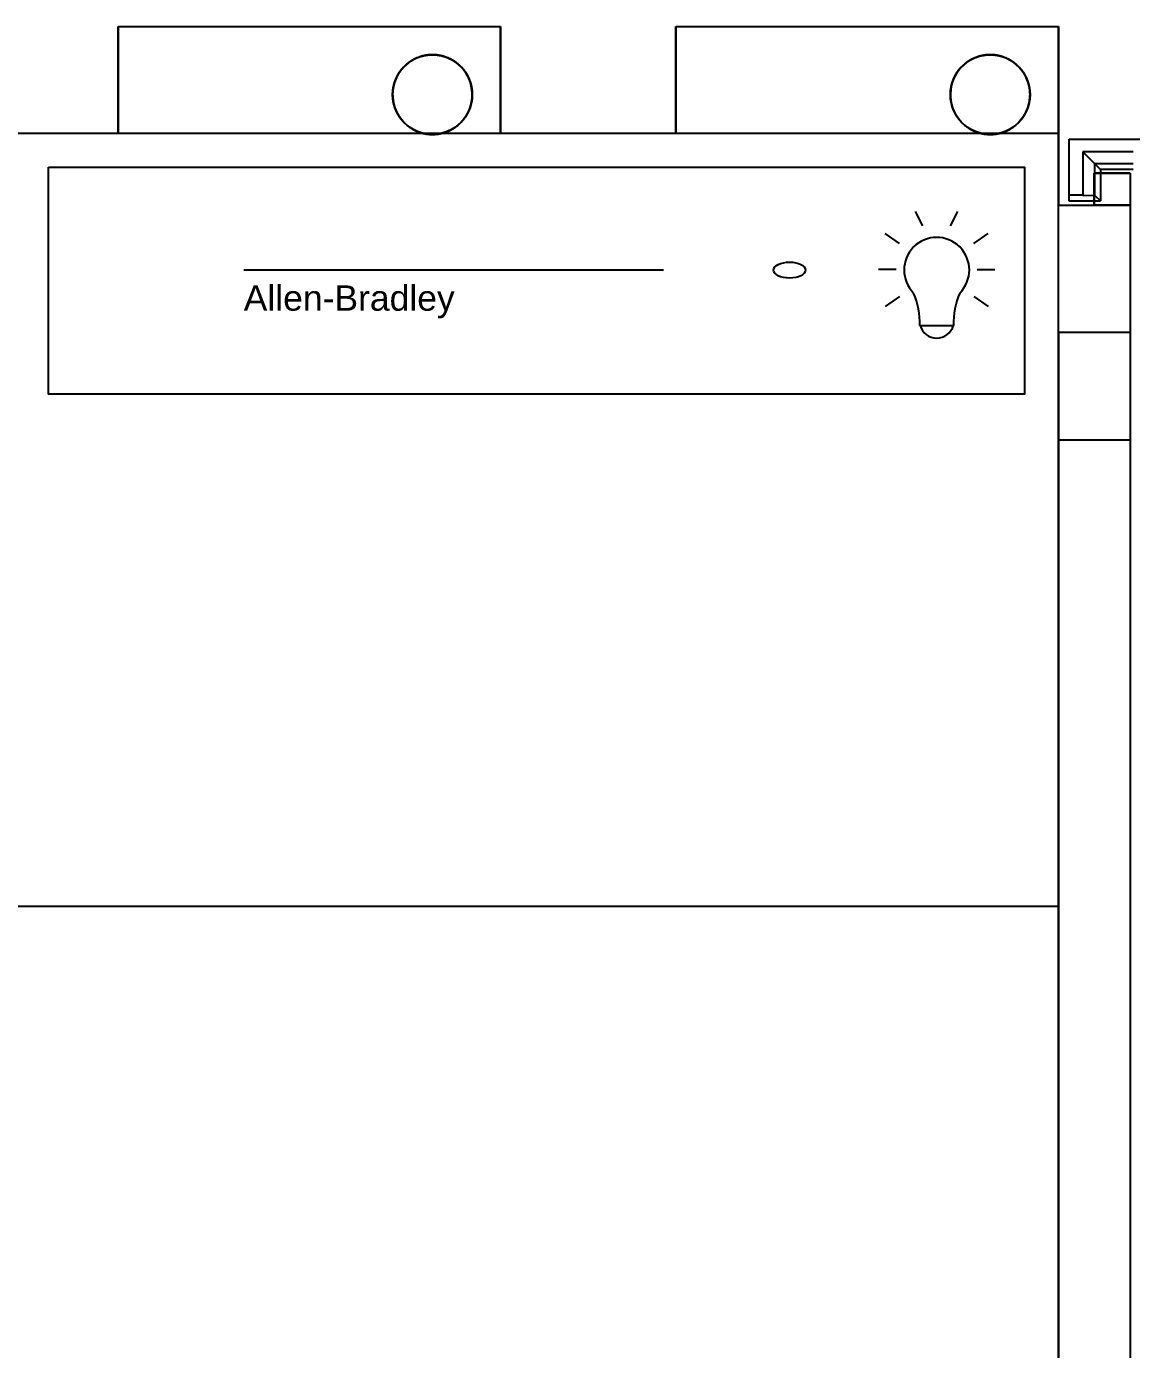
# Model space of a CAD drawing. Header units: inches. Extents: x -38 to 199, y -310 to 64.
# Drawn here: x 31.372 to 34.102, y 54.71 to 57.978 of the extents above; entities that cross this region are included whole.
import ezdxf

# ---------------------------------------------------------------- set-up
doc = ezdxf.new("R2010")
doc.units = ezdxf.units.IN
doc.header["$MEASUREMENT"] = 0
doc.layers.add('PLC', color=7, linetype='Continuous')
doc.styles.get("Standard").update_dxf_attribs({"font": 'arial.ttf'})

# ---------------------------------------------------------------- blocks, each defined once
blk = doc.blocks.new('AI4')
at = {"layer": 'PLC', "linetype": 'Continuous'}
for p, q in [((214.5921, -47.8325), (214.5921, -47.679)), ((214.5921, -47.679), (214.8599, -47.679)), ((214.6253, -47.7102), (214.6253, -47.8175)), ((214.6253, -47.7102), (214.6689, -47.7538)), ((214.7496, -47.7102), (214.6253, -47.7102)), ((214.6553, -47.818), (214.6553, -47.7402)), ((214.7496, -47.7402), (214.6553, -47.7402)), ((214.6689, -47.7538), (214.6689, -47.8316)), ((214.7496, -47.7538), (214.6689, -47.7538)), ((214.6253, -47.8175), (214.5921, -47.8175)), ((214.6689, -47.8325), (214.5921, -47.8325)), ((214.6253, -47.8175), (214.6553, -47.818)), ((214.6553, -47.818), (214.6689, -47.8316))]:
    blk.add_line(p, q, dxfattribs=at)
blk = doc.blocks.new('24VPS')
at = {"layer": 'PLC', "color": 7, "linetype": 'Continuous'}
for p, q in [((177.067, -64.4078), (178.0119, -64.4078)), ((177.067, -64.4078), (177.067, -64.6716)), ((177.067, -64.4078), (178.0119, -64.4078)), ((177.067, -64.4078), (178.0119, -64.4078)), ((177.067, -64.6716), (177.067, -64.4078)), ((177.067, -64.4078), (178.0119, -64.4078)), ((177.067, -64.6716), (177.067, -64.4078)), ((177.067, -64.4078), (177.067, -64.6716)), ((178.0119, -64.4078), (178.0119, -64.6716)), ((178.0119, -64.6716), (178.0119, -64.4078)), ((178.0119, -64.4078), (178.0119, -64.6716)), ((178.0119, -64.6716), (178.0119, -64.4078)), ((178.445, -64.4078), (179.3899, -64.4078)), ((178.445, -64.6716), (178.445, -64.4078)), ((178.445, -64.4078), (178.445, -64.6716)), ((178.445, -64.4078), (179.3899, -64.4078)), ((178.445, -64.4078), (179.3899, -64.4078)), ((178.445, -64.4078), (179.3899, -64.4078)), ((178.445, -64.6716), (178.445, -64.4078)), ((178.445, -64.4078), (178.445, -64.6716)), ((179.3899, -64.4078), (179.3899, -64.8488)), ((179.3899, -64.4078), (179.3899, -64.8488)), ((179.3899, -64.6716), (179.3899, -64.4078)), ((179.3899, -64.6716), (179.3899, -64.4078)), ((176.634, -64.6716), (177.067, -64.6716)), ((176.634, -64.6716), (177.067, -64.6716)), ((176.8111, -64.6716), (179.3899, -64.6716)), ((176.8111, -64.6716), (179.3899, -64.6716)), ((177.067, -64.6716), (177.8197, -64.6716)), ((177.067, -64.6716), (177.8197, -64.6716)), ((177.8197, -64.6716), (177.8675, -64.6716)), ((177.8197, -64.6716), (177.8675, -64.6716)), ((177.8675, -64.6716), (178.0119, -64.6716)), ((177.8675, -64.6716), (178.0119, -64.6716)), ((178.0119, -64.6716), (178.445, -64.6716)), ((178.0119, -64.6716), (178.445, -64.6716)), ((178.445, -64.6716), (179.1976, -64.6716)), ((178.445, -64.6716), (179.1976, -64.6716)), ((179.1976, -64.6716), (179.2455, -64.6716)), ((179.1976, -64.6716), (179.2455, -64.6716)), ((179.2455, -64.6716), (179.3899, -64.6716)), ((179.2455, -64.6716), (179.3899, -64.6716)), ((179.3899, -69.3173), (179.3899, -64.6716)), ((179.3899, -69.3173), (179.3899, -64.6716)), ((179.4785, -64.77), (179.567, -64.77)), ((179.4785, -64.8488), (179.4785, -64.77)), ((179.4785, -64.77), (179.4785, -64.8488)), ((179.567, -64.77), (179.4785, -64.77)), ((179.567, -64.77), (179.4785, -64.77)), ((179.4785, -64.77), (179.567, -64.77)), ((179.4785, -64.77), (179.4785, -64.8488)), ((179.4785, -64.8488), (179.4785, -64.77)), ((179.567, -64.77), (179.567, -69.2188)), ((179.3899, -64.8488), (179.567, -64.8488)), ((179.3899, -64.8488), (179.567, -64.8488)), ((179.3899, -65.1637), (179.3899, -64.8488)), ((179.3899, -65.1637), (179.3899, -64.8488)), ((179.567, -64.8488), (179.4785, -64.8488)), ((179.567, -64.8488), (179.4785, -64.8488)), ((179.3899, -65.1637), (179.3899, -65.4295)), ((179.567, -65.1637), (179.3899, -65.1637)), ((179.567, -65.1637), (179.3899, -65.1637)), ((179.567, -65.1637), (179.3899, -65.1637)), ((179.567, -65.1637), (179.3899, -65.1637)), ((179.3899, -65.1637), (179.3899, -65.4295)), ((179.3899, -65.4295), (179.3899, -68.8153)), ((179.567, -65.4295), (179.3899, -65.4295)), ((179.567, -65.4295), (179.3899, -65.4295)), ((179.567, -65.4295), (179.3899, -65.4295)), ((179.567, -65.4295), (179.3899, -65.4295)), ((179.3899, -65.4295), (179.3899, -68.8153))]:
    blk.add_line(p, q, dxfattribs=at)
at = {"layer": 'PLC', "color": 7, "linetype": 'Continuous', "flags": 128}
for points in [[(177.9419, -64.5761), (177.9419, -64.575), (177.9419, -64.5739), (177.9419, -64.5728), (177.9418, -64.5717), (177.9418, -64.5706), (177.9417, -64.5695), (177.9416, -64.5683), (177.9415, -64.5672), (177.9414, -64.5661), (177.9413, -64.565), (177.9412, -64.5639), (177.941, -64.5628), (177.9409, -64.5617), (177.9407, -64.5606), (177.9405, -64.5595), (177.9403, -64.5584), (177.9401, -64.5573), (177.9399, -64.5562), (177.9397, -64.5551), (177.9394, -64.5541), (177.9392, -64.553), (177.9389, -64.5519), (177.9386, -64.5508), (177.9383, -64.5498), (177.938, -64.5487), (177.9377, -64.5476), (177.9374, -64.5465), (177.937, -64.5455), (177.9367, -64.5444), (177.9363, -64.5434), (177.936, -64.5423), (177.9356, -64.5413), (177.9352, -64.5403), (177.9347, -64.5392), (177.9343, -64.5382), (177.9339, -64.5372), (177.9334, -64.5362), (177.933, -64.5351), (177.9325, -64.5341), (177.932, -64.5331), (177.9316, -64.5321), (177.9311, -64.5311), (177.9305, -64.5302), (177.93, -64.5292), (177.9295, -64.5282), (177.9289, -64.5272), (177.9284, -64.5263), (177.9278, -64.5253), (177.9272, -64.5244), (177.9266, -64.5234), (177.926, -64.5225), (177.9254, -64.5216), (177.9248, -64.5206), (177.9242, -64.5197), (177.9235, -64.5188), (177.9229, -64.5179), (177.9222, -64.517), (177.9216, -64.5161), (177.9209, -64.5153), (177.9202, -64.5144), (177.9195, -64.5135), (177.9188, -64.5127), (177.918, -64.5118), (177.9173, -64.511), (177.9166, -64.5102), (177.9158, -64.5093), (177.9151, -64.5085), (177.9143, -64.5077), (177.9135, -64.5069), (177.9127, -64.5061), (177.9119, -64.5054), (177.9111, -64.5046), (177.9103, -64.5038), (177.9095, -64.5031), (177.9087, -64.5023), (177.9078, -64.5016), (177.907, -64.5009), (177.9061, -64.5002), (177.9053, -64.4995), (177.9044, -64.4988), (177.9035, -64.4981), (177.9026, -64.4974), (177.9018, -64.4968), (177.9009, -64.4961), (177.9, -64.4955), (177.899, -64.4948), (177.8981, -64.4942), (177.8972, -64.4936), (177.8962, -64.493), (177.8953, -64.4924), (177.8944, -64.4918), (177.8934, -64.4913), (177.8924, -64.4907), (177.8915, -64.4902), (177.8905, -64.4896), (177.8895, -64.4891), (177.8885, -64.4886), (177.8876, -64.4881), (177.8865, -64.4876), (177.8856, -64.4871), (177.8845, -64.4866), (177.8835, -64.4862), (177.8825, -64.4857), (177.8815, -64.4853), (177.8805, -64.4849), (177.8794, -64.4845), (177.8784, -64.4841), (177.8773, -64.4837), (177.8763, -64.4833), (177.8753, -64.4829), (177.8742, -64.4826), (177.8731, -64.4822), (177.8721, -64.4819), (177.871, -64.4816), (177.8699, -64.4813), (177.8689, -64.481), (177.8678, -64.4807), (177.8667, -64.4805), (177.8656, -64.4802), (177.8646, -64.48), (177.8635, -64.4797), (177.8624, -64.4795), (177.8613, -64.4793), (177.8602, -64.4791), (177.8591, -64.4789), (177.858, -64.4788), (177.8569, -64.4786), (177.8558, -64.4785), (177.8547, -64.4783), (177.8536, -64.4782), (177.8525, -64.4781), (177.8514, -64.478), (177.8503, -64.4779), (177.8492, -64.4779), (177.848, -64.4778), (177.8469, -64.4778), (177.8458, -64.4777), (177.8447, -64.4777), (177.8436, -64.4777), (177.8425, -64.4777), (177.8414, -64.4777), (177.8403, -64.4778), (177.8392, -64.4778), (177.8381, -64.4779), (177.8369, -64.4779), (177.8358, -64.478), (177.8347, -64.4781), (177.8336, -64.4782), (177.8325, -64.4783), (177.8314, -64.4785), (177.8303, -64.4786), (177.8292, -64.4788), (177.8281, -64.4789), (177.827, -64.4791), (177.8259, -64.4793), (177.8248, -64.4795), (177.8237, -64.4797), (177.8227, -64.48), (177.8216, -64.4802), (177.8205, -64.4805), (177.8194, -64.4807), (177.8183, -64.481), (177.8173, -64.4813), (177.8162, -64.4816), (177.8151, -64.4819), (177.8141, -64.4822), (177.813, -64.4826), (177.8119, -64.4829), (177.8109, -64.4833), (177.8099, -64.4837), (177.8088, -64.4841), (177.8078, -64.4845), (177.8068, -64.4849), (177.8057, -64.4853), (177.8047, -64.4857), (177.8037, -64.4862), (177.8027, -64.4866), (177.8017, -64.4871), (177.8007, -64.4876), (177.7997, -64.4881), (177.7987, -64.4886), (177.7977, -64.4891), (177.7967, -64.4896), (177.7957, -64.4902), (177.7948, -64.4907), (177.7938, -64.4913), (177.7928, -64.4918), (177.7919, -64.4924), (177.791, -64.493), (177.79, -64.4936), (177.7891, -64.4942), (177.7882, -64.4948), (177.7873, -64.4955), (177.7864, -64.4961), (177.7854, -64.4968), (177.7846, -64.4974), (177.7837, -64.4981), (177.7828, -64.4988), (177.7819, -64.4995), (177.7811, -64.5002), (177.7802, -64.5009), (177.7794, -64.5016), (177.7785, -64.5023), (177.7777, -64.5031), (177.7769, -64.5038), (177.7761, -64.5046), (177.7753, -64.5054), (177.7745, -64.5061), (177.7737, -64.5069), (177.7729, -64.5077), (177.7721, -64.5085), (177.7714, -64.5093), (177.7706, -64.5102), (177.7699, -64.511), (177.7692, -64.5118), (177.7685, -64.5127), (177.7677, -64.5135), (177.767, -64.5144), (177.7663, -64.5153), (177.7657, -64.5161), (177.765, -64.517), (177.7643, -64.5179), (177.7637, -64.5188), (177.763, -64.5197), (177.7624, -64.5206), (177.7618, -64.5216), (177.7612, -64.5225), (177.7606, -64.5234), (177.76, -64.5244), (177.7594, -64.5253), (177.7588, -64.5263), (177.7583, -64.5272), (177.7577, -64.5282), (177.7572, -64.5292), (177.7567, -64.5302), (177.7562, -64.5311), (177.7557, -64.5321), (177.7552, -64.5331), (177.7547, -64.5341), (177.7542, -64.5351), (177.7538, -64.5362), (177.7533, -64.5372), (177.7529, -64.5382), (177.7525, -64.5392), (177.752, -64.5403), (177.7516, -64.5413), (177.7513, -64.5423), (177.7509, -64.5434), (177.7505, -64.5444), (177.7502, -64.5455), (177.7498, -64.5465), (177.7495, -64.5476), (177.7492, -64.5487), (177.7489, -64.5498), (177.7486, -64.5508), (177.7483, -64.5519), (177.748, -64.553), (177.7478, -64.5541), (177.7475, -64.5551), (177.7473, -64.5562), (177.7471, -64.5573), (177.7469, -64.5584), (177.7467, -64.5595), (177.7465, -64.5606), (177.7464, -64.5617), (177.7462, -64.5628), (177.746, -64.5639), (177.7459, -64.565), (177.7458, -64.5661), (177.7457, -64.5672), (177.7456, -64.5683), (177.7455, -64.5695), (177.7454, -64.5706), (177.7454, -64.5717), (177.7453, -64.5728), (177.7453, -64.5739), (177.7453, -64.575), (177.7453, -64.5761), (177.7453, -64.5772), (177.7453, -64.5783), (177.7453, -64.5795), (177.7454, -64.5806), (177.7454, -64.5817), (177.7455, -64.5828), (177.7456, -64.5839), (177.7457, -64.585), (177.7458, -64.5861), (177.7459, -64.5872), (177.746, -64.5883), (177.7462, -64.5894), (177.7464, -64.5905), (177.7465, -64.5916), (177.7467, -64.5927), (177.7469, -64.5938), (177.7471, -64.5949), (177.7473, -64.596), (177.7475, -64.5971), (177.7478, -64.5982), (177.748, -64.5993), (177.7483, -64.6003), (177.7486, -64.6014), (177.7489, -64.6025), (177.7492, -64.6036), (177.7495, -64.6046), (177.7498, -64.6057), (177.7502, -64.6067), (177.7505, -64.6078), (177.7509, -64.6088), (177.7513, -64.6099), (177.7516, -64.6109), (177.752, -64.612), (177.7525, -64.613), (177.7529, -64.614), (177.7533, -64.6151), (177.7538, -64.6161), (177.7542, -64.6171), (177.7547, -64.6181), (177.7552, -64.6191), (177.7557, -64.6201), (177.7562, -64.6211), (177.7567, -64.6221), (177.7572, -64.6231), (177.7577, -64.624), (177.7583, -64.625), (177.7588, -64.626), (177.7594, -64.6269), (177.76, -64.6279), (177.7606, -64.6288), (177.7612, -64.6298), (177.7618, -64.6307), (177.7624, -64.6316), (177.763, -64.6325), (177.7637, -64.6334), (177.7643, -64.6343), (177.765, -64.6352), (177.7657, -64.6361), (177.7663, -64.637), (177.767, -64.6379), (177.7677, -64.6387), (177.7685, -64.6396), (177.7692, -64.6404), (177.7699, -64.6413), (177.7706, -64.6421), (177.7714, -64.6429), (177.7721, -64.6437), (177.7729, -64.6445), (177.7737, -64.6453), (177.7745, -64.6461), (177.7753, -64.6469), (177.7761, -64.6477), (177.7769, -64.6484), (177.7777, -64.6492), (177.7785, -64.6499), (177.7794, -64.6506), (177.7802, -64.6514), (177.7811, -64.6521), (177.7819, -64.6528), (177.7828, -64.6535), (177.7837, -64.6541), (177.7846, -64.6548), (177.7854, -64.6555), (177.7864, -64.6561), (177.7873, -64.6568), (177.7882, -64.6574), (177.7891, -64.658), (177.79, -64.6586), (177.791, -64.6593), (177.7919, -64.6598), (177.7928, -64.6604), (177.7938, -64.661), (177.7948, -64.6615), (177.7957, -64.6621), (177.7967, -64.6626), (177.7977, -64.6631), (177.7987, -64.6637), (177.7997, -64.6642), (177.8007, -64.6647), (177.8017, -64.6651), (177.8027, -64.6656), (177.8037, -64.6661), (177.8047, -64.6665), (177.8057, -64.6669), (177.8068, -64.6674), (177.8078, -64.6678), (177.8088, -64.6682), (177.8099, -64.6686), (177.8109, -64.6689), (177.8119, -64.6693), (177.813, -64.6697), (177.8141, -64.67), (177.8151, -64.6703), (177.8162, -64.6706), (177.8173, -64.6709), (177.8183, -64.6712), (177.8194, -64.6715), (177.8205, -64.6718), (177.8216, -64.672), (177.8227, -64.6723), (177.8237, -64.6725), (177.8248, -64.6727), (177.8259, -64.6729), (177.827, -64.6731), (177.8281, -64.6733), (177.8292, -64.6735), (177.8303, -64.6736), (177.8314, -64.6738), (177.8325, -64.6739), (177.8336, -64.674), (177.8347, -64.6741), (177.8358, -64.6742), (177.8369, -64.6743), (177.8381, -64.6744), (177.8392, -64.6744), (177.8403, -64.6745), (177.8414, -64.6745), (177.8425, -64.6745), (177.8436, -64.6745), (177.8447, -64.6745), (177.8458, -64.6745), (177.8469, -64.6745), (177.848, -64.6744), (177.8492, -64.6744), (177.8503, -64.6743), (177.8514, -64.6742), (177.8525, -64.6741), (177.8536, -64.674), (177.8547, -64.6739), (177.8558, -64.6738), (177.8569, -64.6736), (177.858, -64.6735), (177.8591, -64.6733), (177.8602, -64.6731), (177.8613, -64.6729), (177.8624, -64.6727), (177.8635, -64.6725), (177.8646, -64.6723), (177.8656, -64.672), (177.8667, -64.6718), (177.8678, -64.6715), (177.8689, -64.6712), (177.8699, -64.6709), (177.871, -64.6706), (177.8721, -64.6703), (177.8731, -64.67), (177.8742, -64.6697), (177.8753, -64.6693), (177.8763, -64.6689), (177.8773, -64.6686), (177.8784, -64.6682), (177.8794, -64.6678), (177.8805, -64.6674), (177.8815, -64.6669), (177.8825, -64.6665), (177.8835, -64.6661), (177.8845, -64.6656), (177.8856, -64.6651), (177.8865, -64.6647), (177.8876, -64.6642), (177.8885, -64.6637), (177.8895, -64.6631), (177.8905, -64.6626), (177.8915, -64.6621), (177.8924, -64.6615), (177.8934, -64.661), (177.8944, -64.6604), (177.8953, -64.6598), (177.8962, -64.6593), (177.8972, -64.6586), (177.8981, -64.658), (177.899, -64.6574), (177.9, -64.6568), (177.9009, -64.6561), (177.9018, -64.6555), (177.9026, -64.6548), (177.9035, -64.6541), (177.9044, -64.6535), (177.9053, -64.6528), (177.9061, -64.6521), (177.907, -64.6514), (177.9078, -64.6506), (177.9087, -64.6499), (177.9095, -64.6492), (177.9103, -64.6484), (177.9111, -64.6477), (177.9119, -64.6469), (177.9127, -64.6461), (177.9135, -64.6453), (177.9143, -64.6445), (177.9151, -64.6437), (177.9158, -64.6429), (177.9166, -64.6421), (177.9173, -64.6413), (177.918, -64.6404), (177.9188, -64.6396), (177.9195, -64.6387), (177.9202, -64.6379), (177.9209, -64.637), (177.9216, -64.6361), (177.9222, -64.6352), (177.9229, -64.6343), (177.9235, -64.6334), (177.9242, -64.6325), (177.9248, -64.6316), (177.9254, -64.6307), (177.926, -64.6298), (177.9266, -64.6288), (177.9272, -64.6279), (177.9278, -64.6269), (177.9284, -64.626), (177.9289, -64.625), (177.9295, -64.624), (177.93, -64.6231), (177.9305, -64.6221), (177.9311, -64.6211), (177.9316, -64.6201), (177.932, -64.6191), (177.9325, -64.6181), (177.933, -64.6171), (177.9334, -64.6161), (177.9339, -64.6151), (177.9343, -64.614), (177.9347, -64.613), (177.9352, -64.612), (177.9356, -64.6109), (177.936, -64.6099), (177.9363, -64.6088), (177.9367, -64.6078), (177.937, -64.6067), (177.9374, -64.6057), (177.9377, -64.6046), (177.938, -64.6036), (177.9383, -64.6025), (177.9386, -64.6014), (177.9389, -64.6003), (177.9392, -64.5993), (177.9394, -64.5982), (177.9397, -64.5971), (177.9399, -64.596), (177.9401, -64.5949), (177.9403, -64.5938), (177.9405, -64.5927), (177.9407, -64.5916), (177.9409, -64.5905), (177.941, -64.5894), (177.9412, -64.5883), (177.9413, -64.5872), (177.9414, -64.5861), (177.9415, -64.585), (177.9416, -64.5839), (177.9417, -64.5828), (177.9418, -64.5817), (177.9418, -64.5806), (177.9419, -64.5795), (177.9419, -64.5783), (177.9419, -64.5772), (177.9419, -64.5761)], [(177.8197, -64.6716), (177.8186, -64.6713), (177.8176, -64.671), (177.8165, -64.6707), (177.8154, -64.6704), (177.8144, -64.6701), (177.8133, -64.6697), (177.8123, -64.6694), (177.8112, -64.669), (177.8101, -64.6687), (177.8091, -64.6683), (177.8081, -64.6679), (177.807, -64.6675), (177.806, -64.6671), (177.805, -64.6666), (177.804, -64.6662), (177.803, -64.6657), (177.8019, -64.6653), (177.801, -64.6648), (177.7999, -64.6643), (177.799, -64.6638), (177.798, -64.6633), (177.797, -64.6628), (177.796, -64.6622), (177.795, -64.6617), (177.7941, -64.6611), (177.7931, -64.6606), (177.7922, -64.66), (177.7912, -64.6594), (177.7903, -64.6588), (177.7894, -64.6582), (177.7884, -64.6576), (177.7875, -64.657), (177.7866, -64.6563), (177.7857, -64.6557), (177.7848, -64.655), (177.7839, -64.6543), (177.7831, -64.6537), (177.7822, -64.653), (177.7813, -64.6523), (177.7805, -64.6516), (177.7796, -64.6509), (177.7788, -64.6501), (177.778, -64.6494), (177.7771, -64.6487), (177.7763, -64.6479), (177.7755, -64.6471), (177.7747, -64.6463), (177.7739, -64.6456), (177.7732, -64.6448), (177.7724, -64.644), (177.7716, -64.6432), (177.7709, -64.6423), (177.7701, -64.6415), (177.7694, -64.6407), (177.7687, -64.6398), (177.768, -64.639), (177.7673, -64.6381), (177.7666, -64.6373), (177.7659, -64.6364), (177.7652, -64.6355), (177.7645, -64.6346), (177.7639, -64.6337), (177.7632, -64.6328), (177.7626, -64.6319), (177.762, -64.631), (177.7614, -64.6301), (177.7608, -64.6291), (177.7602, -64.6282), (177.7596, -64.6272), (177.759, -64.6263), (177.7585, -64.6253), (177.7579, -64.6244), (177.7574, -64.6234), (177.7568, -64.6224), (177.7563, -64.6214), (177.7558, -64.6204), (177.7553, -64.6194), (177.7548, -64.6185), (177.7544, -64.6174), (177.7539, -64.6164), (177.7535, -64.6154), (177.753, -64.6144), (177.7526, -64.6134), (177.7522, -64.6123), (177.7518, -64.6113), (177.7514, -64.6103), (177.751, -64.6092), (177.7506, -64.6082), (177.7503, -64.6071), (177.7499, -64.6061), (177.7496, -64.605), (177.7493, -64.6039), (177.749, -64.6029), (177.7487, -64.6018), (177.7484, -64.6007), (177.7481, -64.5996), (177.7479, -64.5986), (177.7476, -64.5975), (177.7474, -64.5964), (177.7472, -64.5953), (177.747, -64.5942), (177.7468, -64.5931), (177.7466, -64.592), (177.7464, -64.5909), (177.7462, -64.5898), (177.7461, -64.5887), (177.746, -64.5876), (177.7458, -64.5865), (177.7457, -64.5854), (177.7456, -64.5843), (177.7455, -64.5832), (177.7455, -64.5821), (177.7454, -64.581), (177.7454, -64.5799), (177.7453, -64.5788), (177.7453, -64.5776), (177.7453, -64.5765), (177.7453, -64.5754), (177.7453, -64.5743), (177.7453, -64.5732), (177.7454, -64.5721), (177.7454, -64.571), (177.7455, -64.5699), (177.7456, -64.5688), (177.7456, -64.5677), (177.7458, -64.5666), (177.7459, -64.5654), (177.746, -64.5643), (177.7461, -64.5632), (177.7463, -64.5621), (177.7464, -64.561), (177.7466, -64.5599), (177.7468, -64.5588), (177.747, -64.5578), (177.7472, -64.5567), (177.7474, -64.5556), (177.7477, -64.5545), (177.7479, -64.5534), (177.7482, -64.5523), (177.7485, -64.5513), (177.7488, -64.5502), (177.7491, -64.5491), (177.7494, -64.548), (177.7497, -64.547), (177.75, -64.5459), (177.7504, -64.5449), (177.7507, -64.5438), (177.7511, -64.5428), (177.7515, -64.5417), (177.7519, -64.5407), (177.7523, -64.5396), (177.7527, -64.5386), (177.7531, -64.5376), (177.7536, -64.5366), (177.754, -64.5356), (177.7545, -64.5345), (177.755, -64.5336), (177.7555, -64.5325), (177.7559, -64.5316), (177.7564, -64.5306), (177.757, -64.5296), (177.7575, -64.5286), (177.758, -64.5276), (177.7586, -64.5267), (177.7592, -64.5257), (177.7597, -64.5248), (177.7603, -64.5238), (177.7609, -64.5229), (177.7615, -64.5219), (177.7621, -64.521), (177.7628, -64.5201), (177.7634, -64.5192), (177.7641, -64.5183), (177.7647, -64.5174), (177.7654, -64.5165), (177.7661, -64.5156), (177.7667, -64.5147), (177.7674, -64.5139), (177.7681, -64.513), (177.7688, -64.5122), (177.7696, -64.5113), (177.7703, -64.5105), (177.7711, -64.5097), (177.7718, -64.5089), (177.7726, -64.5081), (177.7734, -64.5073), (177.7741, -64.5065), (177.7749, -64.5057), (177.7757, -64.5049), (177.7765, -64.5042), (177.7773, -64.5034), (177.7782, -64.5027), (177.779, -64.5019), (177.7798, -64.5012), (177.7807, -64.5005), (177.7815, -64.4998), (177.7824, -64.4991), (177.7833, -64.4984), (177.7842, -64.4977), (177.7851, -64.4971), (177.786, -64.4964), (177.7869, -64.4957), (177.7878, -64.4951), (177.7887, -64.4945), (177.7896, -64.4939), (177.7905, -64.4933), (177.7915, -64.4927), (177.7924, -64.4921), (177.7934, -64.4915), (177.7943, -64.491), (177.7953, -64.4904), (177.7963, -64.4899), (177.7972, -64.4893), (177.7982, -64.4888), (177.7992, -64.4883), (177.8002, -64.4878), (177.8012, -64.4873), (177.8022, -64.4869), (177.8032, -64.4864), (177.8042, -64.4859), (177.8052, -64.4855), (177.8063, -64.4851), (177.8073, -64.4847), (177.8083, -64.4842), (177.8094, -64.4839), (177.8104, -64.4835), (177.8115, -64.4831), (177.8125, -64.4828), (177.8136, -64.4824), (177.8146, -64.4821), (177.8157, -64.4818), (177.8167, -64.4814), (177.8178, -64.4811), (177.8189, -64.4809), (177.82, -64.4806), (177.8211, -64.4803), (177.8221, -64.4801), (177.8232, -64.4799), (177.8243, -64.4796), (177.8254, -64.4794), (177.8265, -64.4792), (177.8276, -64.479), (177.8287, -64.4788), (177.8298, -64.4787), (177.8309, -64.4785), (177.832, -64.4784), (177.8331, -64.4783), (177.8342, -64.4782), (177.8353, -64.478), (177.8364, -64.478), (177.8375, -64.4779), (177.8386, -64.4778), (177.8397, -64.4778), (177.8408, -64.4777), (177.8419, -64.4777), (177.843, -64.4777), (177.8442, -64.4777), (177.8453, -64.4777), (177.8464, -64.4777), (177.8475, -64.4778), (177.8486, -64.4778), (177.8497, -64.4779), (177.8508, -64.478), (177.8519, -64.478), (177.853, -64.4782), (177.8541, -64.4783), (177.8552, -64.4784), (177.8563, -64.4785), (177.8574, -64.4787), (177.8585, -64.4788), (177.8596, -64.479), (177.8607, -64.4792), (177.8618, -64.4794), (177.8629, -64.4796), (177.864, -64.4799), (177.8651, -64.4801), (177.8662, -64.4803), (177.8672, -64.4806), (177.8683, -64.4809), (177.8694, -64.4811), (177.8705, -64.4814), (177.8715, -64.4818), (177.8726, -64.4821), (177.8736, -64.4824), (177.8747, -64.4828), (177.8757, -64.4831), (177.8768, -64.4835), (177.8778, -64.4839), (177.8789, -64.4842), (177.8799, -64.4847), (177.8809, -64.4851), (177.882, -64.4855), (177.883, -64.4859), (177.884, -64.4864), (177.885, -64.4869), (177.886, -64.4873), (177.887, -64.4878), (177.888, -64.4883), (177.889, -64.4888), (177.89, -64.4893), (177.8909, -64.4899), (177.8919, -64.4904), (177.8929, -64.491), (177.8938, -64.4915), (177.8948, -64.4921), (177.8957, -64.4927), (177.8967, -64.4933), (177.8976, -64.4939), (177.8985, -64.4945), (177.8995, -64.4951), (177.9004, -64.4957), (177.9013, -64.4964), (177.9022, -64.4971), (177.903, -64.4977), (177.9039, -64.4984), (177.9048, -64.4991), (177.9057, -64.4998), (177.9065, -64.5005), (177.9074, -64.5012), (177.9082, -64.5019), (177.909, -64.5027), (177.9099, -64.5034), (177.9107, -64.5042), (177.9115, -64.5049), (177.9123, -64.5057), (177.9131, -64.5065), (177.9139, -64.5073), (177.9146, -64.5081), (177.9154, -64.5089), (177.9161, -64.5097), (177.9169, -64.5105), (177.9176, -64.5113), (177.9184, -64.5122), (177.9191, -64.513), (177.9198, -64.5139), (177.9205, -64.5147), (177.9212, -64.5156), (177.9218, -64.5165), (177.9225, -64.5174), (177.9232, -64.5183), (177.9238, -64.5192), (177.9245, -64.5201), (177.9251, -64.521), (177.9257, -64.5219), (177.9263, -64.5229), (177.9269, -64.5238), (177.9275, -64.5248), (177.928, -64.5257), (177.9286, -64.5267), (177.9292, -64.5276), (177.9297, -64.5286), (177.9302, -64.5296), (177.9308, -64.5306), (177.9313, -64.5316), (177.9318, -64.5325), (177.9322, -64.5336), (177.9327, -64.5345), (177.9332, -64.5356), (177.9336, -64.5366), (177.9341, -64.5376), (177.9345, -64.5386), (177.9349, -64.5396), (177.9353, -64.5407), (177.9357, -64.5417), (177.9361, -64.5428), (177.9365, -64.5438), (177.9368, -64.5449), (177.9372, -64.5459), (177.9375, -64.547), (177.9378, -64.548), (177.9382, -64.5491), (177.9384, -64.5502), (177.9387, -64.5513), (177.939, -64.5523), (177.9393, -64.5534), (177.9395, -64.5545), (177.9398, -64.5556), (177.94, -64.5567), (177.9402, -64.5578), (177.9404, -64.5588), (177.9406, -64.5599), (177.9408, -64.561), (177.9409, -64.5621), (177.9411, -64.5632), (177.9412, -64.5643), (177.9413, -64.5654), (177.9415, -64.5666), (177.9416, -64.5677), (177.9417, -64.5688), (177.9417, -64.5699), (177.9418, -64.571), (177.9418, -64.5721), (177.9419, -64.5732), (177.9419, -64.5743), (177.9419, -64.5754), (177.9419, -64.5765), (177.9419, -64.5776), (177.9419, -64.5788), (177.9418, -64.5799), (177.9418, -64.581), (177.9417, -64.5821), (177.9417, -64.5832), (177.9416, -64.5843), (177.9415, -64.5854), (177.9414, -64.5865), (177.9413, -64.5876), (177.9411, -64.5887), (177.941, -64.5898), (177.9408, -64.5909), (177.9406, -64.592), (177.9404, -64.5931), (177.9402, -64.5942), (177.94, -64.5953), (177.9398, -64.5964), (177.9396, -64.5975), (177.9393, -64.5986), (177.9391, -64.5996), (177.9388, -64.6007), (177.9385, -64.6018), (177.9382, -64.6029), (177.9379, -64.6039), (177.9376, -64.605), (177.9373, -64.6061), (177.9369, -64.6071), (177.9366, -64.6082), (177.9362, -64.6092), (177.9358, -64.6103), (177.9354, -64.6113), (177.935, -64.6123), (177.9346, -64.6134), (177.9342, -64.6144), (177.9338, -64.6154), (177.9333, -64.6164), (177.9328, -64.6174), (177.9324, -64.6185), (177.9319, -64.6194), (177.9314, -64.6204), (177.9309, -64.6214), (177.9304, -64.6224), (177.9298, -64.6234), (177.9293, -64.6244), (177.9287, -64.6253), (177.9282, -64.6263), (177.9276, -64.6272), (177.927, -64.6282), (177.9264, -64.6291), (177.9258, -64.6301), (177.9252, -64.631), (177.9246, -64.6319), (177.924, -64.6328), (177.9233, -64.6337), (177.9227, -64.6346), (177.922, -64.6355), (177.9213, -64.6364), (177.9206, -64.6373), (177.9199, -64.6381), (177.9192, -64.639), (177.9185, -64.6398), (177.9178, -64.6407), (177.9171, -64.6415), (177.9163, -64.6423), (177.9156, -64.6432), (177.9148, -64.644), (177.9141, -64.6448), (177.9133, -64.6456), (177.9125, -64.6463), (177.9117, -64.6471), (177.9109, -64.6479), (177.9101, -64.6487), (177.9092, -64.6494), (177.9084, -64.6501), (177.9076, -64.6509), (177.9067, -64.6516), (177.9059, -64.6523), (177.905, -64.653), (177.9041, -64.6537), (177.9033, -64.6543), (177.9024, -64.655), (177.9015, -64.6557), (177.9006, -64.6563), (177.8997, -64.657), (177.8988, -64.6576), (177.8978, -64.6582), (177.8969, -64.6588), (177.896, -64.6594), (177.895, -64.66), (177.8941, -64.6606), (177.8931, -64.6611), (177.8922, -64.6617), (177.8912, -64.6622), (177.8902, -64.6628), (177.8892, -64.6633), (177.8883, -64.6638), (177.8873, -64.6643), (177.8863, -64.6648), (177.8853, -64.6653), (177.8843, -64.6657), (177.8832, -64.6662), (177.8822, -64.6666), (177.8812, -64.6671), (177.8802, -64.6675), (177.8791, -64.6679), (177.8781, -64.6683), (177.8771, -64.6687), (177.876, -64.669), (177.875, -64.6694), (177.8739, -64.6697), (177.8728, -64.6701), (177.8718, -64.6704), (177.8707, -64.6707), (177.8697, -64.671), (177.8686, -64.6713), (177.8675, -64.6716), (177.8664, -64.6719), (177.8653, -64.6721), (177.8642, -64.6724), (177.8631, -64.6726), (177.862, -64.6728), (177.8609, -64.673), (177.8598, -64.6732), (177.8587, -64.6734), (177.8576, -64.6735), (177.8565, -64.6737), (177.8554, -64.6738), (177.8543, -64.674), (177.8531, -64.6741), (177.852, -64.6742), (177.8509, -64.6743), (177.8498, -64.6743), (177.8487, -64.6744), (177.8475, -64.6745), (177.8464, -64.6745), (177.8453, -64.6745), (177.8442, -64.6745), (177.843, -64.6745), (177.8419, -64.6745), (177.8408, -64.6745), (177.8397, -64.6745), (177.8386, -64.6744), (177.8374, -64.6743), (177.8363, -64.6743), (177.8352, -64.6742), (177.8341, -64.6741), (177.8329, -64.674), (177.8318, -64.6738), (177.8307, -64.6737), (177.8296, -64.6735), (177.8285, -64.6734), (177.8274, -64.6732), (177.8263, -64.673), (177.8252, -64.6728), (177.8241, -64.6726), (177.823, -64.6724), (177.8219, -64.6721), (177.8208, -64.6719)], [(179.3199, -64.5761), (179.3199, -64.575), (179.3199, -64.5739), (179.3198, -64.5728), (179.3198, -64.5717), (179.3197, -64.5706), (179.3197, -64.5695), (179.3196, -64.5683), (179.3195, -64.5672), (179.3194, -64.5661), (179.3192, -64.565), (179.3191, -64.5639), (179.319, -64.5628), (179.3188, -64.5617), (179.3186, -64.5606), (179.3185, -64.5595), (179.3183, -64.5584), (179.3181, -64.5573), (179.3179, -64.5562), (179.3176, -64.5551), (179.3174, -64.5541), (179.3171, -64.553), (179.3168, -64.5519), (179.3166, -64.5508), (179.3163, -64.5498), (179.316, -64.5487), (179.3157, -64.5476), (179.3153, -64.5465), (179.315, -64.5455), (179.3146, -64.5444), (179.3143, -64.5434), (179.3139, -64.5423), (179.3135, -64.5413), (179.3131, -64.5403), (179.3127, -64.5392), (179.3123, -64.5382), (179.3119, -64.5372), (179.3114, -64.5362), (179.311, -64.5351), (179.3105, -64.5341), (179.31, -64.5331), (179.3095, -64.5321), (179.309, -64.5311), (179.3085, -64.5302), (179.308, -64.5292), (179.3074, -64.5282), (179.3069, -64.5272), (179.3063, -64.5263), (179.3058, -64.5253), (179.3052, -64.5244), (179.3046, -64.5234), (179.304, -64.5225), (179.3034, -64.5216), (179.3028, -64.5206), (179.3021, -64.5197), (179.3015, -64.5188), (179.3008, -64.5179), (179.3002, -64.517), (179.2995, -64.5161), (179.2988, -64.5153), (179.2981, -64.5144), (179.2974, -64.5135), (179.2967, -64.5127), (179.296, -64.5118), (179.2953, -64.511), (179.2945, -64.5102), (179.2938, -64.5093), (179.293, -64.5085), (179.2922, -64.5077), (179.2915, -64.5069), (179.2907, -64.5061), (179.2899, -64.5054), (179.2891, -64.5046), (179.2883, -64.5038), (179.2875, -64.5031), (179.2866, -64.5023), (179.2858, -64.5016), (179.2849, -64.5009), (179.2841, -64.5002), (179.2832, -64.4995), (179.2824, -64.4988), (179.2815, -64.4981), (179.2806, -64.4974), (179.2797, -64.4968), (179.2788, -64.4961), (179.2779, -64.4955), (179.277, -64.4948), (179.2761, -64.4942), (179.2751, -64.4936), (179.2742, -64.493), (179.2733, -64.4924), (179.2723, -64.4918), (179.2714, -64.4913), (179.2704, -64.4907), (179.2694, -64.4902), (179.2685, -64.4896), (179.2675, -64.4891), (179.2665, -64.4886), (179.2655, -64.4881), (179.2645, -64.4876), (179.2635, -64.4871), (179.2625, -64.4866), (179.2615, -64.4862), (179.2605, -64.4857), (179.2594, -64.4853), (179.2584, -64.4849), (179.2574, -64.4845), (179.2563, -64.4841), (179.2553, -64.4837), (179.2543, -64.4833), (179.2532, -64.4829), (179.2521, -64.4826), (179.2511, -64.4822), (179.25, -64.4819), (179.249, -64.4816), (179.2479, -64.4813), (179.2468, -64.481), (179.2457, -64.4807), (179.2447, -64.4805), (179.2436, -64.4802), (179.2425, -64.48), (179.2414, -64.4797), (179.2403, -64.4795), (179.2392, -64.4793), (179.2381, -64.4791), (179.237, -64.4789), (179.2359, -64.4788), (179.2348, -64.4786), (179.2337, -64.4785), (179.2326, -64.4783), (179.2315, -64.4782), (179.2304, -64.4781), (179.2293, -64.478), (179.2282, -64.4779), (179.2271, -64.4779), (179.226, -64.4778), (179.2249, -64.4778), (179.2238, -64.4777), (179.2227, -64.4777), (179.2216, -64.4777), (179.2204, -64.4777), (179.2193, -64.4777), (179.2182, -64.4778), (179.2171, -64.4778), (179.216, -64.4779), (179.2149, -64.4779), (179.2138, -64.478), (179.2127, -64.4781), (179.2116, -64.4782), (179.2105, -64.4783), (179.2094, -64.4785), (179.2083, -64.4786), (179.2072, -64.4788), (179.2061, -64.4789), (179.205, -64.4791), (179.2039, -64.4793), (179.2028, -64.4795), (179.2017, -64.4797), (179.2006, -64.48), (179.1995, -64.4802), (179.1984, -64.4805), (179.1974, -64.4807), (179.1963, -64.481), (179.1952, -64.4813), (179.1942, -64.4816), (179.1931, -64.4819), (179.192, -64.4822), (179.191, -64.4826), (179.1899, -64.4829), (179.1889, -64.4833), (179.1878, -64.4837), (179.1868, -64.4841), (179.1857, -64.4845), (179.1847, -64.4849), (179.1837, -64.4853), (179.1827, -64.4857), (179.1816, -64.4862), (179.1806, -64.4866), (179.1796, -64.4871), (179.1786, -64.4876), (179.1776, -64.4881), (179.1766, -64.4886), (179.1756, -64.4891), (179.1747, -64.4896), (179.1737, -64.4902), (179.1727, -64.4907), (179.1717, -64.4913), (179.1708, -64.4918), (179.1699, -64.4924), (179.1689, -64.493), (179.168, -64.4936), (179.167, -64.4942), (179.1661, -64.4948), (179.1652, -64.4955), (179.1643, -64.4961), (179.1634, -64.4968), (179.1625, -64.4974), (179.1616, -64.4981), (179.1608, -64.4988), (179.1599, -64.4995), (179.159, -64.5002), (179.1582, -64.5009), (179.1573, -64.5016), (179.1565, -64.5023), (179.1557, -64.5031), (179.1548, -64.5038), (179.154, -64.5046), (179.1532, -64.5054), (179.1524, -64.5061), (179.1516, -64.5069), (179.1509, -64.5077), (179.1501, -64.5085), (179.1493, -64.5093), (179.1486, -64.5102), (179.1478, -64.511), (179.1471, -64.5118), (179.1464, -64.5127), (179.1457, -64.5135), (179.145, -64.5144), (179.1443, -64.5153), (179.1436, -64.5161), (179.1429, -64.517), (179.1423, -64.5179), (179.1416, -64.5188), (179.141, -64.5197), (179.1403, -64.5206), (179.1397, -64.5216), (179.1391, -64.5225), (179.1385, -64.5234), (179.1379, -64.5244), (179.1374, -64.5253), (179.1368, -64.5263), (179.1362, -64.5272), (179.1357, -64.5282), (179.1351, -64.5292), (179.1346, -64.5302), (179.1341, -64.5311), (179.1336, -64.5321), (179.1331, -64.5331), (179.1326, -64.5341), (179.1322, -64.5351), (179.1317, -64.5362), (179.1313, -64.5372), (179.1308, -64.5382), (179.1304, -64.5392), (179.13, -64.5403), (179.1296, -64.5413), (179.1292, -64.5423), (179.1288, -64.5434), (179.1285, -64.5444), (179.1281, -64.5455), (179.1278, -64.5465), (179.1275, -64.5476), (179.1271, -64.5487), (179.1268, -64.5498), (179.1265, -64.5508), (179.1263, -64.5519), (179.126, -64.553), (179.1257, -64.5541), (179.1255, -64.5551), (179.1253, -64.5562), (179.125, -64.5573), (179.1248, -64.5584), (179.1246, -64.5595), (179.1245, -64.5606), (179.1243, -64.5617), (179.1241, -64.5628), (179.124, -64.5639), (179.1239, -64.565), (179.1237, -64.5661), (179.1236, -64.5672), (179.1235, -64.5683), (179.1235, -64.5695), (179.1234, -64.5706), (179.1233, -64.5717), (179.1233, -64.5728), (179.1233, -64.5739), (179.1232, -64.575), (179.1232, -64.5761), (179.1232, -64.5772), (179.1233, -64.5783), (179.1233, -64.5795), (179.1233, -64.5806), (179.1234, -64.5817), (179.1235, -64.5828), (179.1235, -64.5839), (179.1236, -64.585), (179.1237, -64.5861), (179.1239, -64.5872), (179.124, -64.5883), (179.1241, -64.5894), (179.1243, -64.5905), (179.1245, -64.5916), (179.1246, -64.5927), (179.1248, -64.5938), (179.125, -64.5949), (179.1253, -64.596), (179.1255, -64.5971), (179.1257, -64.5982), (179.126, -64.5993), (179.1263, -64.6003), (179.1265, -64.6014), (179.1268, -64.6025), (179.1271, -64.6036), (179.1275, -64.6046), (179.1278, -64.6057), (179.1281, -64.6067), (179.1285, -64.6078), (179.1288, -64.6088), (179.1292, -64.6099), (179.1296, -64.6109), (179.13, -64.612), (179.1304, -64.613), (179.1308, -64.614), (179.1313, -64.6151), (179.1317, -64.6161), (179.1322, -64.6171), (179.1326, -64.6181), (179.1331, -64.6191), (179.1336, -64.6201), (179.1341, -64.6211), (179.1346, -64.6221), (179.1351, -64.6231), (179.1357, -64.624), (179.1362, -64.625), (179.1368, -64.626), (179.1374, -64.6269), (179.1379, -64.6279), (179.1385, -64.6288), (179.1391, -64.6298), (179.1397, -64.6307), (179.1403, -64.6316), (179.141, -64.6325), (179.1416, -64.6334), (179.1423, -64.6343), (179.1429, -64.6352), (179.1436, -64.6361), (179.1443, -64.637), (179.145, -64.6379), (179.1457, -64.6387), (179.1464, -64.6396), (179.1471, -64.6404), (179.1478, -64.6413), (179.1486, -64.6421), (179.1493, -64.6429), (179.1501, -64.6437), (179.1509, -64.6445), (179.1516, -64.6453), (179.1524, -64.6461), (179.1532, -64.6469), (179.154, -64.6477), (179.1548, -64.6484), (179.1557, -64.6492), (179.1565, -64.6499), (179.1573, -64.6506), (179.1582, -64.6514), (179.159, -64.6521), (179.1599, -64.6528), (179.1608, -64.6535), (179.1616, -64.6541), (179.1625, -64.6548), (179.1634, -64.6555), (179.1643, -64.6561), (179.1652, -64.6568), (179.1661, -64.6574), (179.167, -64.658), (179.168, -64.6586), (179.1689, -64.6593), (179.1699, -64.6598), (179.1708, -64.6604), (179.1717, -64.661), (179.1727, -64.6615), (179.1737, -64.6621), (179.1747, -64.6626), (179.1756, -64.6631), (179.1766, -64.6637), (179.1776, -64.6642), (179.1786, -64.6647), (179.1796, -64.6651), (179.1806, -64.6656), (179.1816, -64.6661), (179.1827, -64.6665), (179.1837, -64.6669), (179.1847, -64.6674), (179.1857, -64.6678), (179.1868, -64.6682), (179.1878, -64.6686), (179.1889, -64.6689), (179.1899, -64.6693), (179.191, -64.6697), (179.192, -64.67), (179.1931, -64.6703), (179.1942, -64.6706), (179.1952, -64.6709), (179.1963, -64.6712), (179.1974, -64.6715), (179.1984, -64.6718), (179.1995, -64.672), (179.2006, -64.6723), (179.2017, -64.6725), (179.2028, -64.6727), (179.2039, -64.6729), (179.205, -64.6731), (179.2061, -64.6733), (179.2072, -64.6735), (179.2083, -64.6736), (179.2094, -64.6738), (179.2105, -64.6739), (179.2116, -64.674), (179.2127, -64.6741), (179.2138, -64.6742), (179.2149, -64.6743), (179.216, -64.6744), (179.2171, -64.6744), (179.2182, -64.6745), (179.2193, -64.6745), (179.2204, -64.6745), (179.2216, -64.6745), (179.2227, -64.6745), (179.2238, -64.6745), (179.2249, -64.6745), (179.226, -64.6744), (179.2271, -64.6744), (179.2282, -64.6743), (179.2293, -64.6742), (179.2304, -64.6741), (179.2315, -64.674), (179.2326, -64.6739), (179.2337, -64.6738), (179.2348, -64.6736), (179.2359, -64.6735), (179.237, -64.6733), (179.2381, -64.6731), (179.2392, -64.6729), (179.2403, -64.6727), (179.2414, -64.6725), (179.2425, -64.6723), (179.2436, -64.672), (179.2447, -64.6718), (179.2457, -64.6715), (179.2468, -64.6712), (179.2479, -64.6709), (179.249, -64.6706), (179.25, -64.6703), (179.2511, -64.67), (179.2521, -64.6697), (179.2532, -64.6693), (179.2543, -64.6689), (179.2553, -64.6686), (179.2563, -64.6682), (179.2574, -64.6678), (179.2584, -64.6674), (179.2594, -64.6669), (179.2605, -64.6665), (179.2615, -64.6661), (179.2625, -64.6656), (179.2635, -64.6651), (179.2645, -64.6647), (179.2655, -64.6642), (179.2665, -64.6637), (179.2675, -64.6631), (179.2685, -64.6626), (179.2694, -64.6621), (179.2704, -64.6615), (179.2714, -64.661), (179.2723, -64.6604), (179.2733, -64.6598), (179.2742, -64.6593), (179.2751, -64.6586), (179.2761, -64.658), (179.277, -64.6574), (179.2779, -64.6568), (179.2788, -64.6561), (179.2797, -64.6555), (179.2806, -64.6548), (179.2815, -64.6541), (179.2824, -64.6535), (179.2832, -64.6528), (179.2841, -64.6521), (179.2849, -64.6514), (179.2858, -64.6506), (179.2866, -64.6499), (179.2875, -64.6492), (179.2883, -64.6484), (179.2891, -64.6477), (179.2899, -64.6469), (179.2907, -64.6461), (179.2915, -64.6453), (179.2922, -64.6445), (179.293, -64.6437), (179.2938, -64.6429), (179.2945, -64.6421), (179.2953, -64.6413), (179.296, -64.6404), (179.2967, -64.6396), (179.2974, -64.6387), (179.2981, -64.6379), (179.2988, -64.637), (179.2995, -64.6361), (179.3002, -64.6352), (179.3008, -64.6343), (179.3015, -64.6334), (179.3021, -64.6325), (179.3028, -64.6316), (179.3034, -64.6307), (179.304, -64.6298), (179.3046, -64.6288), (179.3052, -64.6279), (179.3058, -64.6269), (179.3063, -64.626), (179.3069, -64.625), (179.3074, -64.624), (179.308, -64.6231), (179.3085, -64.6221), (179.309, -64.6211), (179.3095, -64.6201), (179.31, -64.6191), (179.3105, -64.6181), (179.311, -64.6171), (179.3114, -64.6161), (179.3119, -64.6151), (179.3123, -64.614), (179.3127, -64.613), (179.3131, -64.612), (179.3135, -64.6109), (179.3139, -64.6099), (179.3143, -64.6088), (179.3146, -64.6078), (179.315, -64.6067), (179.3153, -64.6057), (179.3157, -64.6046), (179.316, -64.6036), (179.3163, -64.6025), (179.3166, -64.6014), (179.3168, -64.6003), (179.3171, -64.5993), (179.3174, -64.5982), (179.3176, -64.5971), (179.3179, -64.596), (179.3181, -64.5949), (179.3183, -64.5938), (179.3185, -64.5927), (179.3186, -64.5916), (179.3188, -64.5905), (179.319, -64.5894), (179.3191, -64.5883), (179.3192, -64.5872), (179.3194, -64.5861), (179.3195, -64.585), (179.3196, -64.5839), (179.3197, -64.5828), (179.3197, -64.5817), (179.3198, -64.5806), (179.3198, -64.5795), (179.3199, -64.5783), (179.3199, -64.5772), (179.3199, -64.5761)], [(179.1977, -64.6716), (179.1966, -64.6713), (179.1955, -64.671), (179.1944, -64.6707), (179.1934, -64.6704), (179.1923, -64.6701), (179.1913, -64.6697), (179.1902, -64.6694), (179.1891, -64.669), (179.1881, -64.6687), (179.1871, -64.6683), (179.186, -64.6679), (179.185, -64.6675), (179.184, -64.6671), (179.1829, -64.6666), (179.1819, -64.6662), (179.1809, -64.6657), (179.1799, -64.6653), (179.1789, -64.6648), (179.1779, -64.6643), (179.1769, -64.6638), (179.1759, -64.6633), (179.1749, -64.6628), (179.174, -64.6622), (179.173, -64.6617), (179.172, -64.6611), (179.1711, -64.6606), (179.1701, -64.66), (179.1692, -64.6594), (179.1683, -64.6588), (179.1673, -64.6582), (179.1664, -64.6576), (179.1655, -64.657), (179.1646, -64.6563), (179.1637, -64.6557), (179.1628, -64.655), (179.1619, -64.6543), (179.161, -64.6537), (179.1601, -64.653), (179.1593, -64.6523), (179.1584, -64.6516), (179.1576, -64.6509), (179.1568, -64.6501), (179.1559, -64.6494), (179.1551, -64.6487), (179.1543, -64.6479), (179.1535, -64.6471), (179.1527, -64.6463), (179.1519, -64.6456), (179.1511, -64.6448), (179.1503, -64.644), (179.1496, -64.6432), (179.1488, -64.6423), (179.1481, -64.6415), (179.1474, -64.6407), (179.1466, -64.6398), (179.1459, -64.639), (179.1452, -64.6381), (179.1445, -64.6373), (179.1438, -64.6364), (179.1432, -64.6355), (179.1425, -64.6346), (179.1418, -64.6337), (179.1412, -64.6328), (179.1406, -64.6319), (179.1399, -64.631), (179.1393, -64.6301), (179.1387, -64.6291), (179.1381, -64.6282), (179.1375, -64.6272), (179.137, -64.6263), (179.1364, -64.6253), (179.1359, -64.6244), (179.1353, -64.6234), (179.1348, -64.6224), (179.1343, -64.6214), (179.1338, -64.6204), (179.1333, -64.6194), (179.1328, -64.6185), (179.1323, -64.6174), (179.1319, -64.6164), (179.1314, -64.6154), (179.131, -64.6144), (179.1306, -64.6134), (179.1301, -64.6123), (179.1297, -64.6113), (179.1294, -64.6103), (179.129, -64.6092), (179.1286, -64.6082), (179.1282, -64.6071), (179.1279, -64.6061), (179.1276, -64.605), (179.1272, -64.6039), (179.1269, -64.6029), (179.1266, -64.6018), (179.1264, -64.6007), (179.1261, -64.5996), (179.1258, -64.5986), (179.1256, -64.5975), (179.1253, -64.5964), (179.1251, -64.5953), (179.1249, -64.5942), (179.1247, -64.5931), (179.1245, -64.592), (179.1244, -64.5909), (179.1242, -64.5898), (179.1241, -64.5887), (179.1239, -64.5876), (179.1238, -64.5865), (179.1237, -64.5854), (179.1236, -64.5843), (179.1235, -64.5832), (179.1234, -64.5821), (179.1234, -64.581), (179.1233, -64.5799), (179.1233, -64.5788), (179.1233, -64.5776), (179.1232, -64.5765), (179.1232, -64.5754), (179.1233, -64.5743), (179.1233, -64.5732), (179.1233, -64.5721), (179.1234, -64.571), (179.1234, -64.5699), (179.1235, -64.5688), (179.1236, -64.5677), (179.1237, -64.5666), (179.1238, -64.5654), (179.1239, -64.5643), (179.1241, -64.5632), (179.1242, -64.5621), (179.1244, -64.561), (179.1246, -64.5599), (179.1248, -64.5588), (179.125, -64.5578), (179.1252, -64.5567), (179.1254, -64.5556), (179.1256, -64.5545), (179.1259, -64.5534), (179.1262, -64.5523), (179.1264, -64.5513), (179.1267, -64.5502), (179.127, -64.5491), (179.1273, -64.548), (179.1277, -64.547), (179.128, -64.5459), (179.1283, -64.5449), (179.1287, -64.5438), (179.1291, -64.5428), (179.1294, -64.5417), (179.1298, -64.5407), (179.1302, -64.5396), (179.1306, -64.5386), (179.1311, -64.5376), (179.1315, -64.5366), (179.132, -64.5356), (179.1324, -64.5345), (179.1329, -64.5336), (179.1334, -64.5325), (179.1339, -64.5316), (179.1344, -64.5306), (179.1349, -64.5296), (179.1355, -64.5286), (179.136, -64.5276), (179.1365, -64.5267), (179.1371, -64.5257), (179.1377, -64.5248), (179.1383, -64.5238), (179.1389, -64.5229), (179.1395, -64.5219), (179.1401, -64.521), (179.1407, -64.5201), (179.1414, -64.5192), (179.142, -64.5183), (179.1427, -64.5174), (179.1433, -64.5165), (179.144, -64.5156), (179.1447, -64.5147), (179.1454, -64.5139), (179.1461, -64.513), (179.1468, -64.5122), (179.1475, -64.5113), (179.1483, -64.5105), (179.149, -64.5097), (179.1498, -64.5089), (179.1505, -64.5081), (179.1513, -64.5073), (179.1521, -64.5065), (179.1529, -64.5057), (179.1537, -64.5049), (179.1545, -64.5042), (179.1553, -64.5034), (179.1561, -64.5027), (179.1569, -64.5019), (179.1578, -64.5012), (179.1586, -64.5005), (179.1595, -64.4998), (179.1604, -64.4991), (179.1612, -64.4984), (179.1621, -64.4977), (179.163, -64.4971), (179.1639, -64.4964), (179.1648, -64.4957), (179.1657, -64.4951), (179.1666, -64.4945), (179.1675, -64.4939), (179.1685, -64.4933), (179.1694, -64.4927), (179.1704, -64.4921), (179.1713, -64.4915), (179.1723, -64.491), (179.1732, -64.4904), (179.1742, -64.4899), (179.1752, -64.4893), (179.1762, -64.4888), (179.1772, -64.4883), (179.1781, -64.4878), (179.1791, -64.4873), (179.1801, -64.4869), (179.1812, -64.4864), (179.1822, -64.4859), (179.1832, -64.4855), (179.1842, -64.4851), (179.1853, -64.4847), (179.1863, -64.4842), (179.1873, -64.4839), (179.1884, -64.4835), (179.1894, -64.4831), (179.1905, -64.4828), (179.1915, -64.4824), (179.1926, -64.4821), (179.1936, -64.4818), (179.1947, -64.4814), (179.1958, -64.4811), (179.1968, -64.4809), (179.1979, -64.4806), (179.199, -64.4803), (179.2001, -64.4801), (179.2012, -64.4799), (179.2022, -64.4796), (179.2033, -64.4794), (179.2044, -64.4792), (179.2055, -64.479), (179.2066, -64.4788), (179.2077, -64.4787), (179.2088, -64.4785), (179.2099, -64.4784), (179.211, -64.4783), (179.2121, -64.4782), (179.2132, -64.478), (179.2143, -64.478), (179.2155, -64.4779), (179.2166, -64.4778), (179.2177, -64.4778), (179.2188, -64.4777), (179.2199, -64.4777), (179.221, -64.4777), (179.2221, -64.4777), (179.2232, -64.4777), (179.2243, -64.4777), (179.2254, -64.4778), (179.2265, -64.4778), (179.2276, -64.4779), (179.2288, -64.478), (179.2299, -64.478), (179.231, -64.4782), (179.2321, -64.4783), (179.2332, -64.4784), (179.2343, -64.4785), (179.2354, -64.4787), (179.2365, -64.4788), (179.2376, -64.479), (179.2387, -64.4792), (179.2398, -64.4794), (179.2409, -64.4796), (179.2419, -64.4799), (179.243, -64.4801), (179.2441, -64.4803), (179.2452, -64.4806), (179.2463, -64.4809), (179.2473, -64.4811), (179.2484, -64.4814), (179.2495, -64.4818), (179.2505, -64.4821), (179.2516, -64.4824), (179.2527, -64.4828), (179.2537, -64.4831), (179.2547, -64.4835), (179.2558, -64.4839), (179.2568, -64.4842), (179.2579, -64.4847), (179.2589, -64.4851), (179.2599, -64.4855), (179.2609, -64.4859), (179.262, -64.4864), (179.263, -64.4869), (179.264, -64.4873), (179.265, -64.4878), (179.266, -64.4883), (179.2669, -64.4888), (179.2679, -64.4893), (179.2689, -64.4899), (179.2699, -64.4904), (179.2708, -64.491), (179.2718, -64.4915), (179.2728, -64.4921), (179.2737, -64.4927), (179.2746, -64.4933), (179.2756, -64.4939), (179.2765, -64.4945), (179.2774, -64.4951), (179.2783, -64.4957), (179.2792, -64.4964), (179.2801, -64.4971), (179.281, -64.4977), (179.2819, -64.4984), (179.2828, -64.4991), (179.2836, -64.4998), (179.2845, -64.5005), (179.2853, -64.5012), (179.2862, -64.5019), (179.287, -64.5027), (179.2878, -64.5034), (179.2886, -64.5042), (179.2894, -64.5049), (179.2902, -64.5057), (179.291, -64.5065), (179.2918, -64.5073), (179.2926, -64.5081), (179.2933, -64.5089), (179.2941, -64.5097), (179.2948, -64.5105), (179.2956, -64.5113), (179.2963, -64.5122), (179.297, -64.513), (179.2977, -64.5139), (179.2984, -64.5147), (179.2991, -64.5156), (179.2998, -64.5165), (179.3005, -64.5174), (179.3011, -64.5183), (179.3018, -64.5192), (179.3024, -64.5201), (179.303, -64.521), (179.3036, -64.5219), (179.3042, -64.5229), (179.3048, -64.5238), (179.3054, -64.5248), (179.306, -64.5257), (179.3066, -64.5267), (179.3071, -64.5276), (179.3077, -64.5286), (179.3082, -64.5296), (179.3087, -64.5306), (179.3092, -64.5316), (179.3097, -64.5325), (179.3102, -64.5336), (179.3107, -64.5345), (179.3111, -64.5356), (179.3116, -64.5366), (179.312, -64.5376), (179.3125, -64.5386), (179.3129, -64.5396), (179.3133, -64.5407), (179.3137, -64.5417), (179.3141, -64.5428), (179.3144, -64.5438), (179.3148, -64.5449), (179.3151, -64.5459), (179.3155, -64.547), (179.3158, -64.548), (179.3161, -64.5491), (179.3164, -64.5502), (179.3167, -64.5513), (179.317, -64.5523), (179.3172, -64.5534), (179.3175, -64.5545), (179.3177, -64.5556), (179.3179, -64.5567), (179.3181, -64.5578), (179.3183, -64.5588), (179.3185, -64.5599), (179.3187, -64.561), (179.3189, -64.5621), (179.319, -64.5632), (179.3192, -64.5643), (179.3193, -64.5654), (179.3194, -64.5666), (179.3195, -64.5677), (179.3196, -64.5688), (179.3197, -64.5699), (179.3197, -64.571), (179.3198, -64.5721), (179.3198, -64.5732), (179.3199, -64.5743), (179.3199, -64.5754), (179.3199, -64.5765), (179.3199, -64.5776), (179.3198, -64.5788), (179.3198, -64.5799), (179.3197, -64.581), (179.3197, -64.5821), (179.3196, -64.5832), (179.3195, -64.5843), (179.3194, -64.5854), (179.3193, -64.5865), (179.3192, -64.5876), (179.3191, -64.5887), (179.3189, -64.5898), (179.3188, -64.5909), (179.3186, -64.592), (179.3184, -64.5931), (179.3182, -64.5942), (179.318, -64.5953), (179.3178, -64.5964), (179.3175, -64.5975), (179.3173, -64.5986), (179.317, -64.5996), (179.3168, -64.6007), (179.3165, -64.6018), (179.3162, -64.6029), (179.3159, -64.6039), (179.3155, -64.605), (179.3152, -64.6061), (179.3149, -64.6071), (179.3145, -64.6082), (179.3141, -64.6092), (179.3138, -64.6103), (179.3134, -64.6113), (179.313, -64.6123), (179.3126, -64.6134), (179.3121, -64.6144), (179.3117, -64.6154), (179.3113, -64.6164), (179.3108, -64.6174), (179.3103, -64.6185), (179.3098, -64.6194), (179.3093, -64.6204), (179.3088, -64.6214), (179.3083, -64.6224), (179.3078, -64.6234), (179.3073, -64.6244), (179.3067, -64.6253), (179.3061, -64.6263), (179.3056, -64.6272), (179.305, -64.6282), (179.3044, -64.6291), (179.3038, -64.6301), (179.3032, -64.631), (179.3025, -64.6319), (179.3019, -64.6328), (179.3013, -64.6337), (179.3006, -64.6346), (179.3, -64.6355), (179.2993, -64.6364), (179.2986, -64.6373), (179.2979, -64.6381), (179.2972, -64.639), (179.2965, -64.6398), (179.2958, -64.6407), (179.295, -64.6415), (179.2943, -64.6423), (179.2935, -64.6432), (179.2928, -64.644), (179.292, -64.6448), (179.2912, -64.6456), (179.2904, -64.6463), (179.2896, -64.6471), (179.2888, -64.6479), (179.288, -64.6487), (179.2872, -64.6494), (179.2864, -64.6501), (179.2855, -64.6509), (179.2847, -64.6516), (179.2838, -64.6523), (179.283, -64.653), (179.2821, -64.6537), (179.2812, -64.6543), (179.2803, -64.655), (179.2794, -64.6557), (179.2785, -64.6563), (179.2776, -64.657), (179.2767, -64.6576), (179.2758, -64.6582), (179.2749, -64.6588), (179.2739, -64.6594), (179.273, -64.66), (179.272, -64.6606), (179.2711, -64.6611), (179.2701, -64.6617), (179.2691, -64.6622), (179.2682, -64.6628), (179.2672, -64.6633), (179.2662, -64.6638), (179.2652, -64.6643), (179.2642, -64.6648), (179.2632, -64.6653), (179.2622, -64.6657), (179.2612, -64.6662), (179.2602, -64.6666), (179.2591, -64.6671), (179.2581, -64.6675), (179.2571, -64.6679), (179.2561, -64.6683), (179.255, -64.6687), (179.254, -64.669), (179.2529, -64.6694), (179.2519, -64.6697), (179.2508, -64.6701), (179.2497, -64.6704), (179.2487, -64.6707), (179.2476, -64.671), (179.2465, -64.6713), (179.2455, -64.6716), (179.2444, -64.6719), (179.2433, -64.6721), (179.2422, -64.6724), (179.2411, -64.6726), (179.24, -64.6728), (179.2389, -64.673), (179.2378, -64.6732), (179.2367, -64.6734), (179.2355, -64.6735), (179.2344, -64.6737), (179.2333, -64.6738), (179.2322, -64.674), (179.2311, -64.6741), (179.23, -64.6742), (179.2289, -64.6743), (179.2277, -64.6743), (179.2266, -64.6744), (179.2255, -64.6745), (179.2244, -64.6745), (179.2232, -64.6745), (179.2221, -64.6745), (179.221, -64.6745), (179.2199, -64.6745), (179.2187, -64.6745), (179.2176, -64.6745), (179.2165, -64.6744), (179.2154, -64.6743), (179.2143, -64.6743), (179.2131, -64.6742), (179.212, -64.6741), (179.2109, -64.674), (179.2098, -64.6738), (179.2087, -64.6737), (179.2076, -64.6735), (179.2065, -64.6734), (179.2054, -64.6732), (179.2042, -64.673), (179.2031, -64.6728), (179.202, -64.6726), (179.2009, -64.6724), (179.1998, -64.6721), (179.1988, -64.6719)]]:
    blk.add_lwpolyline(points, close=True, dxfattribs=at)
at = {"layer": 'PLC', "color": 7, "linetype": 'Continuous'}
blk.add_lwpolyline([(176.8948, -64.7553), (179.3062, -64.7553), (179.3062, -65.3163), (176.8948, -65.3163)], close=True, dxfattribs=at)
for points in [[(179.0549, -64.9002), (179.0372, -64.8647)], [(179.1238, -64.9002), (179.1416, -64.8647)], [(178.9975, -64.9439), (178.9619, -64.9193)], [(179.1813, -64.9439), (179.2168, -64.9193)], [(177.3774, -65.0092), (178.4146, -65.0092)], [(178.9893, -65.0082), (178.9455, -65.0082)], [(179.1895, -65.0082), (179.2332, -65.0082)], [(178.9975, -65.0744), (178.9619, -65.099)], [(179.1813, -65.0744), (179.2168, -65.099)], [(179.0481, -65.1462), (179.1306, -65.1462)], [(179.3899, -66.5811), (176.8111, -66.5811)]]:
    blk.add_lwpolyline(points, dxfattribs=at)
for centre in [(177.8436, -64.5761), (179.2216, -64.5761)]:
    blk.add_circle(centre, 0.0984, dxfattribs=at)
for centre, radius, start, end in [((177.8436, -64.5761), 0.0984, 284.0699, 255.9301), ((179.2216, -64.5761), 0.0984, 284.0699, 255.9301), ((177.8436, -64.5761), 0.0984, 255.9301, 284.0699), ((179.2216, -64.5761), 0.0984, 255.9301, 284.0699), ((179.0894, -65.0092), 0.0806, 315, 225), ((178.8366, -65.1462), 0.2115, 0, 22.2377), ((179.3421, -65.1462), 0.2115, 157.7623, 180), ((179.0894, -65.1346), 0.0428, 195.7313, 344.2687)]:
    blk.add_arc(centre, radius, start, end, dxfattribs=at)
blk.add_ellipse((178.7259, -65.0094), major_axis=(-0.0394, 0), ratio=0.5, dxfattribs=at)
blk.add_text('Allen-Bradley', height=0.062746, dxfattribs=at).set_placement((177.3774, -65.1098))

msp = doc.modelspace()

# ---------------------------------------------------------------- block references
for name, p in [('24VPS', (-145.46844, 122.38533)), ('AI4', (-180.64361, 105.3782))]:
    msp.add_blockref(name, p)

doc.saveas('drawing.dxf')
